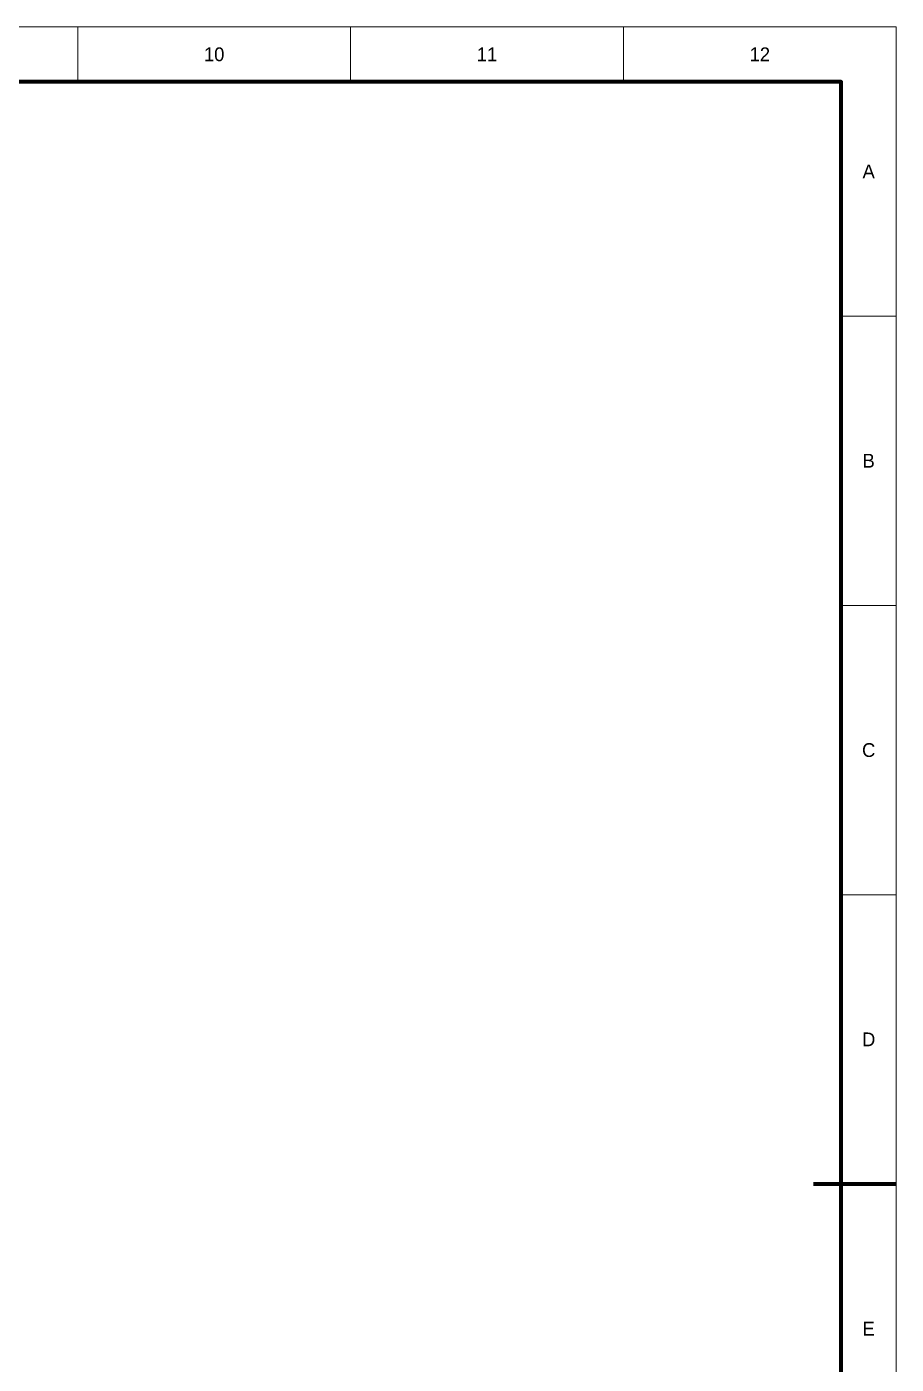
# Model space of a CAD drawing. Header units: millimetres. Extents: x 0 to 594, y 0 to 420.
# Drawn here: x 436.3 to 594, y 177.3 to 420 of the extents above; entities that cross this region are included whole.
import ezdxf
from ezdxf.enums import TextEntityAlignment as Align

# ---------------------------------------------------------------- set-up
doc = ezdxf.new("R2010")
doc.units = ezdxf.units.MM
for name, color, linetype, lineweight in [('FINA', 7, 'CONTINUOUS', 18), ('NORMA', 7, 'CONTINUOUS', 70), ('TEXTO', 7, 'CONTINUOUS', 25)]:
    doc.layers.add(name, color=color, linetype=linetype, lineweight=lineweight)

msp = doc.modelspace()

# ---------------------------------------------------------------- linework, layer by layer
at = {"layer": 'FINA'}
for p, q in [((445.5, 410), (445.5, 420)), ((495, 410), (495, 420)), ((544.5, 410), (544.5, 420)), ((584, 367.5), (594, 367.5)), ((584, 315), (594, 315)), ((584, 262.5), (594, 262.5)), ((584, 210), (594, 210))]:
    msp.add_line(p, q, dxfattribs=at)
msp.add_lwpolyline([(0, 0), (594, 0), (594, 420), (0, 420)], close=True, dxfattribs=at)
at = {"layer": 'NORMA'}
msp.add_line((594, 210), (579, 210), dxfattribs=at)
msp.add_lwpolyline([(20, 10), (584, 10), (584, 410), (20, 410)], close=True, dxfattribs=at)

# ---------------------------------------------------------------- texts
at = {"layer": 'TEXTO'}
for s, p in [('10', (470.25, 415)), ('11', (519.75, 415)), ('12', (569.25, 415)), ('A', (589, 393.75)), ('B', (589, 341.25)), ('C', (589, 288.75)), ('D', (589, 236.25)), ('E', (589, 183.75))]:
    msp.add_text(s, height=2.5, dxfattribs=at).set_placement(p, align=Align.MIDDLE_CENTER)

doc.saveas('drawing.dxf')
